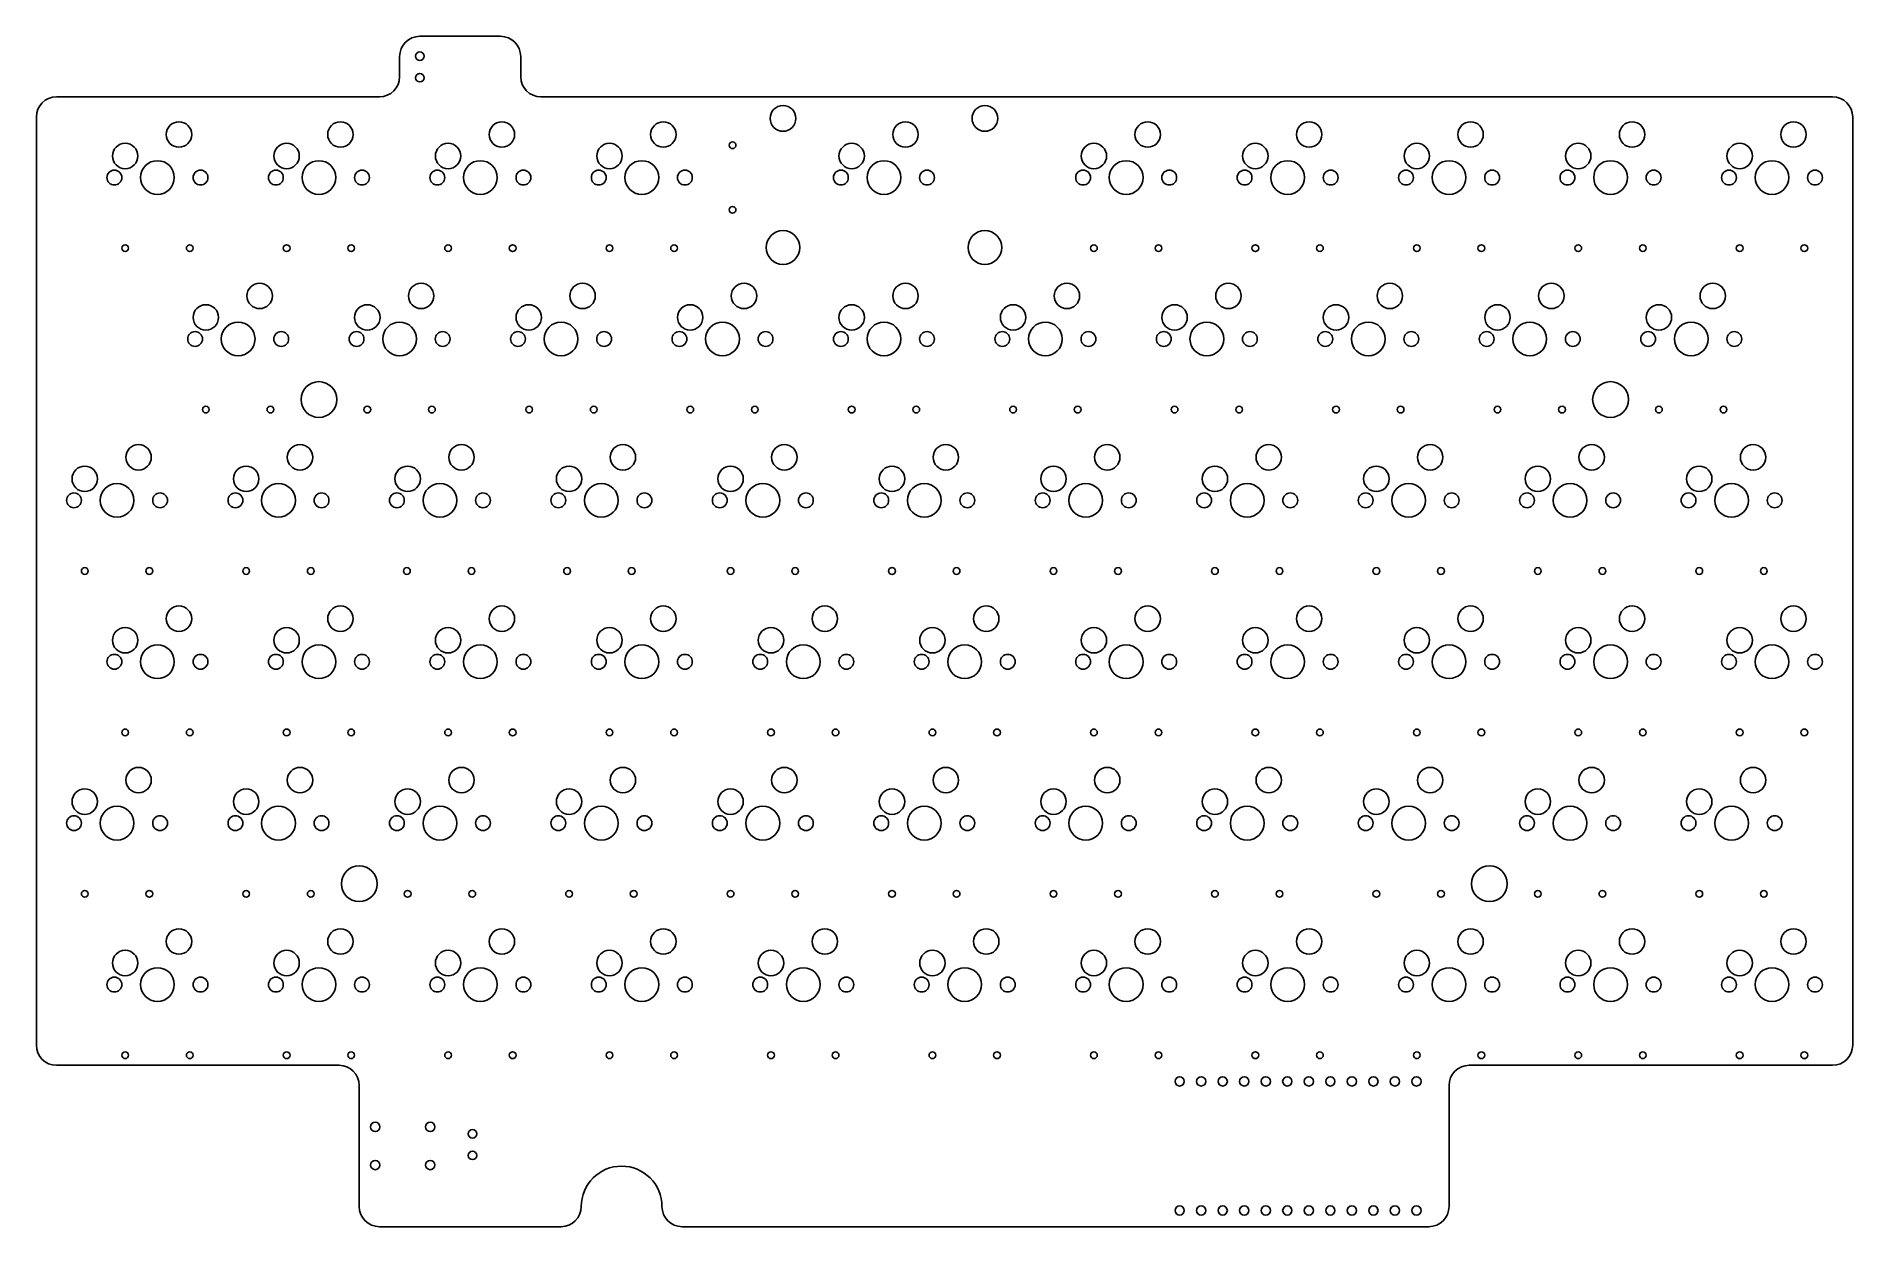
# Model space of a CAD drawing. Header units: millimetres. Extents: x -99 to 115, y -62 to 79.
import ezdxf

# ---------------------------------------------------------------- set-up
doc = ezdxf.new("R2010")
doc.units = ezdxf.units.MM
doc.header["$MEASUREMENT"] = 0
doc.layers.get('0').update_dxf_attribs({"lineweight": 0})

msp = doc.modelspace()

# ---------------------------------------------------------------- linework, layer by layer
at = {"color": 7, "lineweight": 25}
for p, q in [((-44.27, 78.54), (-53.8, 78.54)), ((-56.18, 76.16), (-56.18, 73.77)), ((-41.89, 73.77), (-41.89, 76.16)), ((-58.56, 71.39), (-96.66, 71.39)), ((112.89, 71.39), (-39.51, 71.39)), ((-99.04, 69.01), (-99.04, -40.53)), ((115.27, -40.53), (115.27, 69.01)), ((-96.66, -42.91), (-63.32, -42.91)), ((70.03, -42.91), (112.89, -42.91)), ((-60.94, -45.29), (-60.94, -59.58)), ((67.65, -59.58), (67.65, -45.29)), ((-58.56, -61.96), (-37.13, -61.96)), ((-22.84, -61.96), (65.26, -61.96))]:
    msp.add_line(p, q, dxfattribs=at)
for centre, radius in [((-53.8, 76.19), 0.5), ((-53.8, 73.65), 0.5), ((-10.94, 68.85), 1.52), ((12.88, 68.85), 1.52), ((-82.21, 66.95), 1.5), ((-63.16, 66.95), 1.5), ((-44.11, 66.95), 1.5), ((-25.06, 66.95), 1.5), ((3.51, 66.95), 1.5), ((32.09, 66.95), 1.5), ((51.14, 66.95), 1.5), ((70.19, 66.95), 1.5), ((89.24, 66.95), 1.5), ((108.29, 66.95), 1.5), ((-88.56, 64.41), 1.5), ((-69.51, 64.41), 1.5), ((-50.46, 64.41), 1.5), ((-31.41, 64.41), 1.5), ((-16.89, 65.68), 0.4), ((-2.84, 64.41), 1.5), ((25.74, 64.41), 1.5), ((44.79, 64.41), 1.5), ((63.84, 64.41), 1.5), ((82.89, 64.41), 1.5), ((101.94, 64.41), 1.5), ((-89.83, 61.87), 0.875), ((-84.75, 61.87), 1.99), ((-79.67, 61.87), 0.875), ((-70.78, 61.87), 0.875), ((-65.7, 61.87), 1.99), ((-60.62, 61.87), 0.875), ((-51.73, 61.87), 0.875), ((-46.65, 61.87), 1.99), ((-41.57, 61.87), 0.875), ((-32.68, 61.87), 0.875), ((-27.6, 61.87), 1.99), ((-22.52, 61.87), 0.875), ((-4.11, 61.87), 0.875), ((0.97, 61.87), 1.99), ((6.05, 61.87), 0.875), ((24.47, 61.87), 0.875), ((29.55, 61.87), 1.99), ((34.63, 61.87), 0.875), ((43.52, 61.87), 0.875), ((48.6, 61.87), 1.99), ((53.68, 61.87), 0.875), ((62.57, 61.87), 0.875), ((67.65, 61.87), 1.99), ((72.73, 61.87), 0.875), ((81.62, 61.87), 0.875), ((86.7, 61.87), 1.99), ((91.78, 61.87), 0.875), ((100.67, 61.87), 0.875), ((105.75, 61.87), 1.99), ((110.83, 61.87), 0.875), ((-16.89, 58.06), 0.4), ((-88.56, 53.53), 0.4), ((-80.94, 53.53), 0.4), ((-69.51, 53.53), 0.4), ((-61.89, 53.53), 0.4), ((-50.46, 53.53), 0.4), ((-42.84, 53.53), 0.4), ((-31.41, 53.53), 0.4), ((-23.79, 53.53), 0.4), ((-10.94, 53.61), 1.99), ((12.88, 53.61), 1.99), ((25.74, 53.53), 0.4), ((33.36, 53.53), 0.4), ((44.79, 53.53), 0.4), ((52.41, 53.53), 0.4), ((63.84, 53.53), 0.4), ((71.46, 53.53), 0.4), ((82.89, 53.53), 0.4), ((90.51, 53.53), 0.4), ((101.94, 53.53), 0.4), ((109.56, 53.53), 0.4), ((-72.69, 47.9), 1.5), ((-53.64, 47.9), 1.5), ((-34.59, 47.9), 1.5), ((-15.54, 47.9), 1.5), ((3.51, 47.9), 1.5), ((22.56, 47.9), 1.5), ((41.61, 47.9), 1.5), ((60.66, 47.9), 1.5), ((79.71, 47.9), 1.5), ((98.76, 47.9), 1.5), ((-79.04, 45.36), 1.5), ((-59.99, 45.36), 1.5), ((-40.94, 45.36), 1.5), ((-21.89, 45.36), 1.5), ((-2.84, 45.36), 1.5), ((16.21, 45.36), 1.5), ((35.26, 45.36), 1.5), ((54.31, 45.36), 1.5), ((73.36, 45.36), 1.5), ((92.41, 45.36), 1.5), ((-80.31, 42.82), 0.875), ((-75.23, 42.82), 1.99), ((-70.15, 42.82), 0.875), ((-61.26, 42.82), 0.875), ((-56.18, 42.82), 1.99), ((-51.1, 42.82), 0.875), ((-42.21, 42.82), 0.875), ((-37.13, 42.82), 1.99), ((-32.05, 42.82), 0.875), ((-23.16, 42.82), 0.875), ((-18.08, 42.82), 1.99), ((-13, 42.82), 0.875), ((-4.11, 42.82), 0.875), ((0.97, 42.82), 1.99), ((6.05, 42.82), 0.875), ((14.94, 42.82), 0.875), ((20.02, 42.82), 1.99), ((25.1, 42.82), 0.875), ((33.99, 42.82), 0.875), ((39.07, 42.82), 1.99), ((44.15, 42.82), 0.875), ((53.04, 42.82), 0.875), ((58.12, 42.82), 1.99), ((63.2, 42.82), 0.875), ((72.09, 42.82), 0.875), ((77.17, 42.82), 1.99), ((82.25, 42.82), 0.875), ((91.14, 42.82), 0.875), ((96.22, 42.82), 1.99), ((101.3, 42.82), 0.875), ((-65.7, 35.67), 2.11), ((86.7, 35.67), 2.11), ((-79.04, 34.48), 0.4), ((-71.42, 34.48), 0.4), ((-59.99, 34.48), 0.4), ((-52.37, 34.48), 0.4), ((-40.89, 34.48), 0.4), ((-33.27, 34.48), 0.4), ((-21.89, 34.48), 0.4), ((-14.27, 34.48), 0.4), ((-2.84, 34.48), 0.4), ((4.78, 34.48), 0.4), ((16.21, 34.48), 0.4), ((23.83, 34.48), 0.4), ((35.26, 34.48), 0.4), ((42.88, 34.48), 0.4), ((54.31, 34.48), 0.4), ((61.93, 34.48), 0.4), ((73.36, 34.48), 0.4), ((80.98, 34.48), 0.4), ((92.41, 34.48), 0.4), ((100.03, 34.48), 0.4), ((-86.98, 28.85), 1.5), ((-67.93, 28.85), 1.5), ((-48.88, 28.85), 1.5), ((-29.83, 28.85), 1.5), ((-10.78, 28.85), 1.5), ((8.27, 28.85), 1.5), ((27.32, 28.85), 1.5), ((46.37, 28.85), 1.5), ((65.42, 28.85), 1.5), ((84.47, 28.85), 1.5), ((103.52, 28.85), 1.5), ((-93.33, 26.31), 1.5), ((-89.52, 23.77), 1.99), ((-74.28, 26.31), 1.5), ((-70.47, 23.77), 1.99), ((-55.23, 26.31), 1.5), ((-51.42, 23.77), 1.99), ((-36.18, 26.31), 1.5), ((-32.37, 23.77), 1.99), ((-17.13, 26.31), 1.5), ((-13.32, 23.77), 1.99), ((1.92, 26.31), 1.5), ((5.73, 23.77), 1.99), ((20.97, 26.31), 1.5), ((24.78, 23.77), 1.99), ((40.02, 26.31), 1.5), ((43.83, 23.77), 1.99), ((59.07, 26.31), 1.5), ((62.88, 23.77), 1.99), ((78.12, 26.31), 1.5), ((81.93, 23.77), 1.99), ((97.17, 26.31), 1.5), ((100.98, 23.77), 1.99), ((-94.6, 23.77), 0.875), ((-84.44, 23.77), 0.875), ((-75.55, 23.77), 0.875), ((-65.39, 23.77), 0.875), ((-56.5, 23.77), 0.875), ((-46.34, 23.77), 0.875), ((-37.45, 23.77), 0.875), ((-27.29, 23.77), 0.875), ((-18.4, 23.77), 0.875), ((-8.24, 23.77), 0.875), ((0.65, 23.77), 0.875), ((10.81, 23.77), 0.875), ((19.7, 23.77), 0.875), ((29.86, 23.77), 0.875), ((38.75, 23.77), 0.875), ((48.91, 23.77), 0.875), ((57.8, 23.77), 0.875), ((67.96, 23.77), 0.875), ((76.85, 23.77), 0.875), ((87.01, 23.77), 0.875), ((95.9, 23.77), 0.875), ((106.06, 23.77), 0.875), ((-93.33, 15.43), 0.4), ((-85.71, 15.43), 0.4), ((-74.28, 15.43), 0.4), ((-66.66, 15.43), 0.4), ((-55.32, 15.43), 0.4), ((-47.7, 15.43), 0.4), ((-36.42, 15.43), 0.4), ((-28.8, 15.43), 0.4), ((-17.13, 15.43), 0.4), ((-9.51, 15.43), 0.4), ((1.92, 15.43), 0.4), ((9.54, 15.43), 0.4), ((20.97, 15.43), 0.4), ((28.59, 15.43), 0.4), ((40.02, 15.43), 0.4), ((47.64, 15.43), 0.4), ((59.07, 15.43), 0.4), ((66.69, 15.43), 0.4), ((78.12, 15.43), 0.4), ((85.74, 15.43), 0.4), ((97.17, 15.43), 0.4), ((104.79, 15.43), 0.4), ((-82.21, 9.8), 1.5), ((-63.16, 9.8), 1.5), ((-44.11, 9.8), 1.5), ((-25.06, 9.8), 1.5), ((-6.01, 9.8), 1.5), ((13.04, 9.8), 1.5), ((32.09, 9.8), 1.5), ((51.14, 9.8), 1.5), ((70.19, 9.8), 1.5), ((89.24, 9.8), 1.5), ((108.29, 9.8), 1.5), ((-88.56, 7.26), 1.5), ((-69.51, 7.26), 1.5), ((-50.46, 7.26), 1.5), ((-31.41, 7.26), 1.5), ((-12.36, 7.26), 1.5), ((6.69, 7.26), 1.5), ((25.74, 7.26), 1.5), ((44.79, 7.26), 1.5), ((63.84, 7.26), 1.5), ((82.89, 7.26), 1.5), ((101.94, 7.26), 1.5), ((-84.75, 4.72), 1.99), ((-65.7, 4.72), 1.99), ((-46.65, 4.72), 1.99), ((-27.6, 4.72), 1.99), ((-8.55, 4.72), 1.99), ((10.5, 4.72), 1.99), ((29.55, 4.72), 1.99), ((48.6, 4.72), 1.99), ((67.65, 4.72), 1.99), ((86.7, 4.72), 1.99), ((105.75, 4.72), 1.99), ((-89.83, 4.72), 0.875), ((-79.67, 4.72), 0.875), ((-70.78, 4.72), 0.875), ((-60.62, 4.72), 0.875), ((-51.73, 4.72), 0.875), ((-41.57, 4.72), 0.875), ((-32.68, 4.72), 0.875), ((-22.52, 4.72), 0.875), ((-13.63, 4.72), 0.875), ((-3.47, 4.72), 0.875), ((5.42, 4.72), 0.875), ((15.58, 4.72), 0.875), ((24.47, 4.72), 0.875), ((34.63, 4.72), 0.875), ((43.52, 4.72), 0.875), ((53.68, 4.72), 0.875), ((62.57, 4.72), 0.875), ((72.73, 4.72), 0.875), ((81.62, 4.72), 0.875), ((91.78, 4.72), 0.875), ((100.67, 4.72), 0.875), ((110.83, 4.72), 0.875), ((-88.56, -3.62), 0.4), ((-80.94, -3.62), 0.4), ((-69.51, -3.62), 0.4), ((-61.89, -3.62), 0.4), ((-50.46, -3.62), 0.4), ((-42.84, -3.62), 0.4), ((-31.41, -3.62), 0.4), ((-23.79, -3.62), 0.4), ((-12.36, -3.62), 0.4), ((-4.74, -3.62), 0.4), ((6.69, -3.62), 0.4), ((14.31, -3.62), 0.4), ((25.74, -3.62), 0.4), ((33.36, -3.62), 0.4), ((44.79, -3.62), 0.4), ((52.41, -3.62), 0.4), ((63.84, -3.62), 0.4), ((71.46, -3.62), 0.4), ((82.89, -3.62), 0.4), ((90.51, -3.62), 0.4), ((101.94, -3.62), 0.4), ((109.56, -3.62), 0.4), ((-86.98, -9.25), 1.5), ((-67.93, -9.25), 1.5), ((-48.88, -9.25), 1.5), ((-29.83, -9.25), 1.5), ((-10.78, -9.25), 1.5), ((8.27, -9.25), 1.5), ((27.32, -9.25), 1.5), ((46.37, -9.25), 1.5), ((65.42, -9.25), 1.5), ((84.47, -9.25), 1.5), ((103.52, -9.25), 1.5), ((-93.33, -11.79), 1.5), ((-74.28, -11.79), 1.5), ((-55.23, -11.79), 1.5), ((-36.18, -11.79), 1.5), ((-17.13, -11.79), 1.5), ((1.92, -11.79), 1.5), ((20.97, -11.79), 1.5), ((40.02, -11.79), 1.5), ((59.07, -11.79), 1.5), ((78.12, -11.79), 1.5), ((97.17, -11.79), 1.5), ((-89.52, -14.33), 1.99), ((-70.47, -14.33), 1.99), ((-51.42, -14.33), 1.99), ((-32.37, -14.33), 1.99), ((-13.32, -14.33), 1.99), ((5.73, -14.33), 1.99), ((24.78, -14.33), 1.99), ((43.83, -14.33), 1.99), ((62.88, -14.33), 1.99), ((81.93, -14.33), 1.99), ((100.98, -14.33), 1.99), ((-94.6, -14.33), 0.875), ((-84.44, -14.33), 0.875), ((-75.55, -14.33), 0.875), ((-65.39, -14.33), 0.875), ((-56.5, -14.33), 0.875), ((-46.34, -14.33), 0.875), ((-37.45, -14.33), 0.875), ((-27.29, -14.33), 0.875), ((-18.4, -14.33), 0.875), ((-8.24, -14.33), 0.875), ((0.65, -14.33), 0.875), ((10.81, -14.33), 0.875), ((19.7, -14.33), 0.875), ((29.86, -14.33), 0.875), ((38.75, -14.33), 0.875), ((48.91, -14.33), 0.875), ((57.8, -14.33), 0.875), ((67.96, -14.33), 0.875), ((76.85, -14.33), 0.875), ((87.01, -14.33), 0.875), ((95.9, -14.33), 0.875), ((106.06, -14.33), 0.875), ((-60.94, -21.48), 2.11), ((72.41, -21.48), 2.11), ((-93.33, -22.67), 0.4), ((-85.71, -22.67), 0.4), ((-74.28, -22.67), 0.4), ((-66.66, -22.67), 0.4), ((-55.23, -22.67), 0.4), ((-47.61, -22.67), 0.4), ((-36.18, -22.67), 0.4), ((-28.56, -22.67), 0.4), ((-17.13, -22.67), 0.4), ((-9.51, -22.67), 0.4), ((1.92, -22.67), 0.4), ((9.54, -22.67), 0.4), ((20.97, -22.67), 0.4), ((28.59, -22.67), 0.4), ((40.02, -22.67), 0.4), ((47.64, -22.67), 0.4), ((59.07, -22.67), 0.4), ((66.69, -22.67), 0.4), ((78.12, -22.67), 0.4), ((85.74, -22.67), 0.4), ((97.17, -22.67), 0.4), ((104.79, -22.67), 0.4), ((-82.21, -28.3), 1.5), ((-63.16, -28.3), 1.5), ((-44.11, -28.3), 1.5), ((-25.06, -28.3), 1.5), ((-6.01, -28.3), 1.5), ((13.04, -28.3), 1.5), ((32.09, -28.3), 1.5), ((51.14, -28.3), 1.5), ((70.19, -28.3), 1.5), ((89.24, -28.3), 1.5), ((108.29, -28.3), 1.5), ((-88.56, -30.84), 1.5), ((-69.51, -30.84), 1.5), ((-50.46, -30.84), 1.5), ((-31.41, -30.84), 1.5), ((-12.36, -30.84), 1.5), ((6.69, -30.84), 1.5), ((25.74, -30.84), 1.5), ((44.79, -30.84), 1.5), ((63.84, -30.84), 1.5), ((82.89, -30.84), 1.5), ((101.94, -30.84), 1.5), ((-84.75, -33.38), 1.99), ((-65.7, -33.38), 1.99), ((-46.65, -33.38), 1.99), ((-27.6, -33.38), 1.99), ((-8.55, -33.38), 1.99), ((10.5, -33.38), 1.99), ((29.55, -33.38), 1.99), ((48.6, -33.38), 1.99), ((67.65, -33.38), 1.99), ((86.7, -33.38), 1.99), ((105.75, -33.38), 1.99), ((-89.83, -33.38), 0.875), ((-79.67, -33.38), 0.875), ((-70.78, -33.38), 0.875), ((-60.62, -33.38), 0.875), ((-51.73, -33.38), 0.875), ((-41.57, -33.38), 0.875), ((-32.68, -33.38), 0.875), ((-22.52, -33.38), 0.875), ((-13.63, -33.38), 0.875), ((-3.47, -33.38), 0.875), ((5.42, -33.38), 0.875), ((15.58, -33.38), 0.875), ((24.47, -33.38), 0.875), ((34.63, -33.38), 0.875), ((43.52, -33.38), 0.875), ((53.68, -33.38), 0.875), ((62.57, -33.38), 0.875), ((72.73, -33.38), 0.875), ((81.62, -33.38), 0.875), ((91.78, -33.38), 0.875), ((100.67, -33.38), 0.875), ((110.83, -33.38), 0.875), ((-88.56, -41.72), 0.4), ((-80.94, -41.72), 0.4), ((-69.51, -41.72), 0.4), ((-61.89, -41.72), 0.4), ((-50.46, -41.72), 0.4), ((-42.84, -41.72), 0.4), ((-31.41, -41.72), 0.4), ((-23.79, -41.72), 0.4), ((-12.36, -41.72), 0.4), ((-4.74, -41.72), 0.4), ((6.69, -41.72), 0.4), ((14.31, -41.72), 0.4), ((25.74, -41.72), 0.4), ((33.36, -41.72), 0.4), ((44.79, -41.72), 0.4), ((52.41, -41.72), 0.4), ((63.84, -41.72), 0.4), ((71.46, -41.72), 0.4), ((82.89, -41.72), 0.4), ((90.51, -41.72), 0.4), ((101.94, -41.72), 0.4), ((109.56, -41.72), 0.4), ((35.86, -44.81), 0.546), ((38.4, -44.81), 0.546), ((40.94, -44.81), 0.546), ((43.48, -44.81), 0.546), ((46.02, -44.81), 0.546), ((48.56, -44.81), 0.546), ((51.1, -44.81), 0.546), ((53.64, -44.81), 0.546), ((56.18, -44.81), 0.546), ((58.72, -44.81), 0.546), ((61.26, -44.81), 0.546), ((63.8, -44.81), 0.546), ((-59.06, -50.18), 0.55), ((-52.56, -50.18), 0.55), ((-47.58, -51), 0.5), ((-47.58, -53.54), 0.5), ((-59.06, -54.68), 0.55), ((-52.56, -54.68), 0.55), ((35.86, -60.05), 0.546), ((38.4, -60.05), 0.546), ((40.94, -60.05), 0.546), ((43.48, -60.05), 0.546), ((46.02, -60.05), 0.546), ((48.56, -60.05), 0.546), ((51.1, -60.05), 0.546), ((53.64, -60.05), 0.546), ((56.18, -60.05), 0.546), ((58.72, -60.05), 0.546), ((61.26, -60.05), 0.546), ((63.8, -60.05), 0.546)]:
    msp.add_circle(centre, radius, dxfattribs=at)
for points in [[(-53.8, 78.54), (-55.11, 78.54), (-56.18, 77.47), (-56.18, 76.16)], [(-41.89, 76.16), (-41.89, 77.47), (-42.96, 78.54), (-44.27, 78.54)], [(-58.56, 71.39), (-57.25, 71.39), (-56.18, 72.46), (-56.18, 73.77)], [(-41.89, 73.77), (-41.89, 72.46), (-40.83, 71.39), (-39.51, 71.39)], [(-96.66, 71.39), (-97.98, 71.39), (-99.04, 70.33), (-99.04, 69.01)], [(115.27, 69.01), (115.27, 70.33), (114.2, 71.39), (112.89, 71.39)], [(-99.04, -40.53), (-99.04, -41.84), (-97.98, -42.91), (-96.66, -42.91)], [(112.89, -42.91), (114.2, -42.91), (115.27, -41.84), (115.27, -40.53)], [(-60.94, -45.29), (-60.94, -43.97), (-62.01, -42.91), (-63.32, -42.91)], [(70.03, -42.91), (68.71, -42.91), (67.65, -43.97), (67.65, -45.29)], [(-60.94, -59.58), (-60.94, -60.89), (-59.88, -61.96), (-58.56, -61.96)], [(-37.13, -61.96), (-35.81, -61.96), (-34.75, -60.89), (-34.75, -59.58)], [(-25.22, -59.58), (-25.22, -60.89), (-24.16, -61.96), (-22.84, -61.96)]]:
    msp.add_open_spline(points, degree=3, dxfattribs=at)
for points, knots in [([(-25.22, -59.58), (-25.22, -56.95), (-27.36, -54.81), (-29.99, -54.81), (-32.62, -54.81), (-34.75, -56.95), (-34.75, -59.58), (-34.75, -59.58), (-34.75, -59.58), (-34.75, -59.58)], [0, 0, 0, 0, 1, 1, 1, 2, 2, 2, 3, 3, 3, 3]), ([(65.26, -61.96), (66.58, -61.96), (67.64, -60.89), (67.65, -59.58), (67.65, -59.58), (67.65, -59.58), (67.65, -59.58)], [0, 0, 0, 0, 1, 1, 1, 2, 2, 2, 2])]:
    msp.add_open_spline(points, degree=3, knots=knots, dxfattribs=at)

doc.saveas('drawing.dxf')
